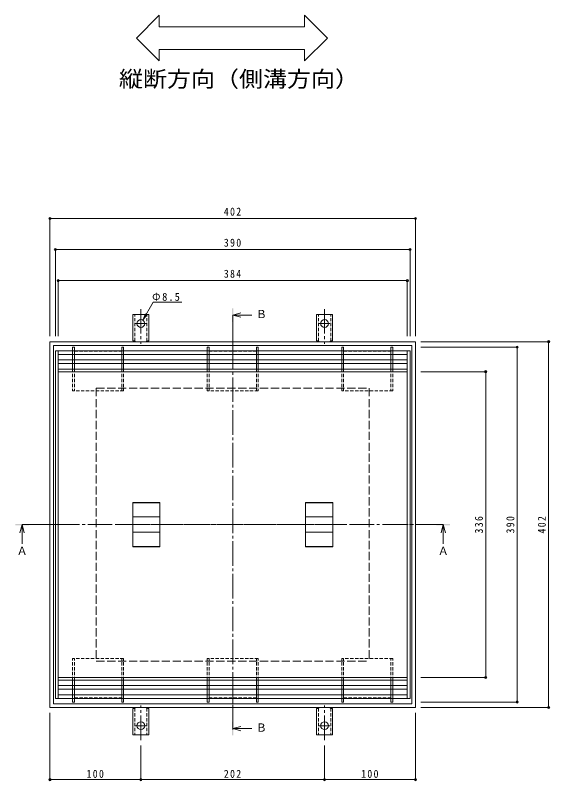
# Model space of a CAD drawing. Units: millimetres at full size, sheet at 1:3. Extents: x -940 to 1139, y -824 to 816.
# Drawn here: x -877 to -289, y -102 to 739 of the extents above; entities that cross this region are included whole.
import ezdxf
from ezdxf.enums import TextEntityAlignment as Align

# ---------------------------------------------------------------- set-up
doc = ezdxf.new("R2010")
doc.units = ezdxf.units.MM
doc.header["$LTSCALE"] = 3
doc.header["$PDMODE"] = 32
doc.header["$PDSIZE"] = 2.4
for name, pattern in [('CHAIN1', [8, 5, -1, 1, -1]), ('CHAIN2', [12, 9, -1, 1, -1]), ('DASHED1', [1.8, 1.2, -0.6]), ('DASHED3', [4, 3, -1])]:
    doc.linetypes.add(name, pattern=pattern)
for name, color, linetype, lineweight in [('3-0_DEFPOINTS', 7, 'CHAIN2', 9), ('3-1_Center-DIM', 2, 'Continuous', 9), ('3-2_Center-Sym', 3, 'Continuous', 9), ('3-3_Frame-TXT', 4, 'Continuous', 9), ('3-4_Draft', 7, 'Continuous', 9), ('3-5', 7, 'Continuous', 9), ('3-A', 6, 'Continuous', 9)]:
    doc.layers.add(name, color=color, linetype=linetype, lineweight=lineweight)
doc.styles.add('ＭＳ ゴシック', font='')
doc.styles.get('ＭＳ ゴシック').set_extended_font_data('MS Gothic')

msp = doc.modelspace()

# ---------------------------------------------------------------- linework, layer by layer
at = {"layer": '3-0_DEFPOINTS'}
for p, q in [((-637.987, -45.58), (-637.987, 408.756)), ((-869.379, 179.657), (-406.195, 179.657)), ((-763.791, 179.657), (-512.183, 179.657))]:
    msp.add_line(p, q, dxfattribs=at)
at = {"layer": '3-1_Center-DIM', "linetype": 'CHAIN2'}
for p, q in [((-738.987, 416.604), (-738.987, 378.492)), ((-536.987, 416.604), (-536.987, 378.492)), ((-738.987, 400.657), (-744.763, 400.657)), ((-738.987, 400.657), (-733.211, 400.657)), ((-536.987, 400.657), (-542.763, 400.657)), ((-536.987, 400.657), (-531.211, 400.657)), ((-738.987, -57.291), (-738.987, -19.178)), ((-536.987, -57.291), (-536.987, -19.178)), ((-738.987, -41.343), (-744.763, -41.343)), ((-738.987, -41.343), (-733.211, -41.343)), ((-536.987, -41.343), (-542.763, -41.343)), ((-536.987, -41.343), (-531.211, -41.343))]:
    msp.add_line(p, q, dxfattribs=at)
at = {"layer": '3-1_Center-DIM'}
for p, q in [((-747.737, 381.657), (-747.737, 410.657)), ((-738.987, 410.657), (-747.737, 410.657)), ((-738.987, 410.657), (-730.237, 410.657)), ((-730.237, 381.657), (-730.237, 410.657)), ((-545.737, 381.657), (-545.737, 410.657)), ((-536.987, 410.657), (-545.737, 410.657)), ((-536.987, 410.657), (-528.237, 410.657)), ((-528.237, 381.657), (-528.237, 410.657)), ((-838.987, 380.657), (-838.987, -21.343)), ((-838.987, 380.657), (-436.987, 380.657)), ((-747.737, 381.657), (-746.487, 381.657)), ((-730.237, 381.657), (-731.487, 381.657)), ((-545.737, 381.657), (-544.487, 381.657)), ((-528.237, 381.657), (-529.487, 381.657)), ((-436.987, 380.657), (-436.987, -21.343)), ((-834.987, 376.657), (-834.987, -17.343)), ((-834.987, 376.657), (-440.987, 376.657)), ((-440.987, 376.657), (-440.987, -17.343)), ((-838.987, -21.343), (-436.987, -21.343)), ((-834.987, -17.343), (-440.987, -17.343)), ((-747.737, -22.343), (-747.737, -51.343)), ((-747.737, -22.343), (-746.487, -22.343)), ((-730.237, -22.343), (-731.487, -22.343)), ((-730.237, -22.343), (-730.237, -51.343)), ((-545.737, -22.343), (-545.737, -51.343)), ((-545.737, -22.343), (-544.487, -22.343)), ((-528.237, -22.343), (-529.487, -22.343)), ((-528.237, -22.343), (-528.237, -51.343)), ((-738.987, -51.343), (-747.737, -51.343)), ((-738.987, -51.343), (-730.237, -51.343)), ((-536.987, -51.343), (-545.737, -51.343)), ((-536.987, -51.343), (-528.237, -51.343))]:
    msp.add_line(p, q, dxfattribs=at)
at = {"layer": '3-1_Center-DIM', "linetype": 'DASHED1'}
for p, q in [((-745.737, 381.511), (-745.737, 410.657)), ((-732.237, 381.511), (-732.237, 410.657)), ((-543.737, 381.511), (-543.737, 410.657)), ((-530.237, 381.511), (-530.237, 410.657)), ((-745.737, -22.197), (-745.737, -51.343)), ((-732.237, -22.197), (-732.237, -51.343)), ((-543.737, -22.197), (-543.737, -51.343)), ((-530.237, -22.197), (-530.237, -51.343))]:
    msp.add_line(p, q, dxfattribs=at)
at = {"layer": '3-1_Center-DIM', "linetype": 'DASHED3'}
for p, q in [((-787.987, 329.657), (-787.987, 29.657)), ((-787.987, 329.657), (-487.987, 329.657)), ((-487.987, 329.657), (-487.987, 29.657)), ((-787.987, 29.657), (-487.987, 29.657))]:
    msp.add_line(p, q, dxfattribs=at)
at = {"layer": '3-1_Center-DIM'}
for centre in [(-738.987, 400.657), (-536.987, 400.657), (-738.987, -41.343), (-536.987, -41.343)]:
    msp.add_circle(centre, 4.25, dxfattribs=at)
for centre, start, end in [((-746.487, 379.657), 30.00051, 90), ((-731.487, 379.657), 90, 149.99949), ((-544.487, 379.657), 30.00051, 90), ((-529.487, 379.657), 90, 149.99949), ((-746.487, -20.343), 270, 329.99949), ((-731.487, -20.343), 210.00051, 270), ((-544.487, -20.343), 270, 329.99949), ((-529.487, -20.343), 210.00051, 270)]:
    msp.add_arc(centre, 2, start, end, dxfattribs=at)
at = {"layer": '3-2_Center-Sym'}
for p, q in [((-832.987, 370.657), (-832.987, -11.343)), ((-829.987, 370.657), (-829.987, -11.343)), ((-445.987, 370.657), (-445.987, -11.343)), ((-442.987, 370.657), (-442.987, -11.343)), ((-829.987, 350.657), (-445.987, 350.657)), ((-829.987, 347.657), (-445.987, 347.657)), ((-747.987, 155.202), (-747.987, 204.111)), ((-717.987, 204.111), (-747.987, 204.111)), ((-717.987, 203.611), (-747.987, 203.611)), ((-717.987, 204.111), (-717.987, 155.202)), ((-557.987, 204.111), (-557.987, 155.202)), ((-557.987, 204.111), (-527.987, 204.111)), ((-557.987, 203.611), (-527.987, 203.611)), ((-527.987, 155.202), (-527.987, 204.111)), ((-717.987, 188.023), (-747.987, 188.023)), ((-557.987, 188.023), (-527.987, 188.023)), ((-717.987, 171.291), (-747.987, 171.291)), ((-557.987, 171.291), (-527.987, 171.291)), ((-717.987, 155.702), (-747.987, 155.702)), ((-717.987, 155.202), (-747.987, 155.202)), ((-557.987, 155.702), (-527.987, 155.702)), ((-557.987, 155.202), (-527.987, 155.202)), ((-829.987, 11.657), (-445.987, 11.657)), ((-829.987, 8.657), (-445.987, 8.657))]:
    msp.add_line(p, q, dxfattribs=at)
at = {"layer": '3-3_Frame-TXT'}
for p, q in [((-813.987, 374.657), (-813.987, 370.657)), ((-811.987, 374.657), (-813.987, 374.657)), ((-811.987, 374.657), (-811.987, 370.657)), ((-759.987, 374.657), (-759.987, 370.657)), ((-757.987, 374.657), (-759.987, 374.657)), ((-757.987, 374.657), (-757.987, 370.657)), ((-665.987, 374.657), (-665.987, 370.657)), ((-663.987, 374.657), (-665.987, 374.657)), ((-663.987, 374.657), (-663.987, 370.657)), ((-611.987, 374.657), (-611.987, 370.657)), ((-609.987, 374.657), (-611.987, 374.657)), ((-609.987, 374.657), (-609.987, 370.657)), ((-517.987, 374.657), (-517.987, 370.657)), ((-515.987, 374.657), (-517.987, 374.657)), ((-515.987, 374.657), (-515.987, 370.657)), ((-463.987, 374.657), (-463.987, 370.657)), ((-461.987, 374.657), (-463.987, 374.657)), ((-461.987, 374.657), (-461.987, 370.657)), ((-813.987, 366.657), (-813.987, 360.657)), ((-811.987, 366.657), (-811.987, 360.657)), ((-759.987, 366.657), (-759.987, 360.657)), ((-757.987, 366.657), (-757.987, 360.657)), ((-665.987, 366.657), (-665.987, 360.657)), ((-663.987, 366.657), (-663.987, 360.657)), ((-611.987, 366.657), (-611.987, 360.657)), ((-609.987, 366.657), (-609.987, 360.657)), ((-517.987, 366.657), (-517.987, 360.657)), ((-515.987, 366.657), (-515.987, 360.657)), ((-463.987, 366.657), (-463.987, 360.657)), ((-461.987, 366.657), (-461.987, 360.657)), ((-813.987, 356.657), (-813.987, 350.657)), ((-811.987, 356.657), (-811.987, 350.657)), ((-759.987, 356.657), (-759.987, 350.657)), ((-757.987, 356.657), (-757.987, 350.657)), ((-665.987, 356.657), (-665.987, 350.657)), ((-663.987, 356.657), (-663.987, 350.657)), ((-611.987, 356.657), (-611.987, 350.657)), ((-609.987, 356.657), (-609.987, 350.657)), ((-517.987, 356.657), (-517.987, 350.657)), ((-515.987, 356.657), (-515.987, 350.657)), ((-463.987, 356.657), (-463.987, 350.657)), ((-461.987, 356.657), (-461.987, 350.657)), ((-813.987, 2.657), (-813.987, 8.657)), ((-811.987, 2.657), (-811.987, 8.657)), ((-759.987, 2.657), (-759.987, 8.657)), ((-757.987, 2.657), (-757.987, 8.657)), ((-665.987, 2.657), (-665.987, 8.657)), ((-663.987, 2.657), (-663.987, 8.657)), ((-611.987, 2.657), (-611.987, 8.657)), ((-609.987, 2.657), (-609.987, 8.657)), ((-517.987, 2.657), (-517.987, 8.657)), ((-515.987, 2.657), (-515.987, 8.657)), ((-463.987, 2.657), (-463.987, 8.657)), ((-461.987, 2.657), (-461.987, 8.657)), ((-813.987, -7.343), (-813.987, -1.343)), ((-811.987, -7.343), (-811.987, -1.343)), ((-759.987, -7.343), (-759.987, -1.343)), ((-757.987, -7.343), (-757.987, -1.343)), ((-665.987, -7.343), (-665.987, -1.343)), ((-663.987, -7.343), (-663.987, -1.343)), ((-611.987, -7.343), (-611.987, -1.343)), ((-609.987, -7.343), (-609.987, -1.343)), ((-517.987, -7.343), (-517.987, -1.343)), ((-515.987, -7.343), (-515.987, -1.343)), ((-463.987, -7.343), (-463.987, -1.343)), ((-461.987, -7.343), (-461.987, -1.343)), ((-813.987, -15.343), (-813.987, -11.343)), ((-811.987, -15.343), (-813.987, -15.343)), ((-811.987, -15.343), (-811.987, -11.343)), ((-759.987, -15.343), (-759.987, -11.343)), ((-757.987, -15.343), (-759.987, -15.343)), ((-757.987, -15.343), (-757.987, -11.343)), ((-665.987, -15.343), (-665.987, -11.343)), ((-663.987, -15.343), (-665.987, -15.343)), ((-663.987, -15.343), (-663.987, -11.343)), ((-611.987, -15.343), (-611.987, -11.343)), ((-609.987, -15.343), (-611.987, -15.343)), ((-609.987, -15.343), (-609.987, -11.343)), ((-517.987, -15.343), (-517.987, -11.343)), ((-515.987, -15.343), (-517.987, -15.343)), ((-515.987, -15.343), (-515.987, -11.343)), ((-463.987, -15.343), (-463.987, -11.343)), ((-461.987, -15.343), (-463.987, -15.343)), ((-461.987, -15.343), (-461.987, -11.343))]:
    msp.add_line(p, q, dxfattribs=at)
at = {"layer": '3-3_Frame-TXT', "linetype": 'DASHED1'}
for p, q in [((-813.987, 370.657), (-813.987, 366.657)), ((-811.987, 370.657), (-811.987, 366.657)), ((-811.987, 370.157), (-759.987, 370.157)), ((-759.987, 370.657), (-759.987, 366.657)), ((-757.987, 370.657), (-757.987, 366.657)), ((-665.987, 370.657), (-665.987, 366.657)), ((-663.987, 370.657), (-663.987, 366.657)), ((-663.987, 370.157), (-611.987, 370.157)), ((-611.987, 370.657), (-611.987, 366.657)), ((-609.987, 370.657), (-609.987, 366.657)), ((-517.987, 370.657), (-517.987, 366.657)), ((-515.987, 370.657), (-515.987, 366.657)), ((-515.987, 370.157), (-463.987, 370.157)), ((-463.987, 370.657), (-463.987, 366.657)), ((-461.987, 370.657), (-461.987, 366.657)), ((-813.987, 360.657), (-813.987, 356.657)), ((-811.987, 360.657), (-811.987, 356.657)), ((-759.987, 360.657), (-759.987, 356.657)), ((-757.987, 360.657), (-757.987, 356.657)), ((-665.987, 360.657), (-665.987, 356.657)), ((-663.987, 360.657), (-663.987, 356.657)), ((-611.987, 360.657), (-611.987, 356.657)), ((-609.987, 360.657), (-609.987, 356.657)), ((-517.987, 360.657), (-517.987, 356.657)), ((-515.987, 360.657), (-515.987, 356.657)), ((-463.987, 360.657), (-463.987, 356.657)), ((-461.987, 360.657), (-461.987, 356.657)), ((-813.987, 350.657), (-813.987, 326.657)), ((-811.987, 350.657), (-811.987, 326.657)), ((-759.987, 350.657), (-759.987, 326.657)), ((-757.987, 350.657), (-757.987, 326.657)), ((-665.987, 350.657), (-665.987, 326.657)), ((-663.987, 350.657), (-663.987, 326.657)), ((-611.987, 350.657), (-611.987, 326.657)), ((-609.987, 350.657), (-609.987, 326.657)), ((-517.987, 350.657), (-517.987, 326.657)), ((-515.987, 350.657), (-515.987, 326.657)), ((-463.987, 350.657), (-463.987, 326.657)), ((-461.987, 350.657), (-461.987, 326.657)), ((-757.987, 326.657), (-813.987, 326.657)), ((-609.987, 326.657), (-665.987, 326.657)), ((-461.987, 326.657), (-517.987, 326.657)), ((-813.987, 8.657), (-813.987, 32.657)), ((-757.987, 32.657), (-813.987, 32.657)), ((-811.987, 8.657), (-811.987, 32.657)), ((-759.987, 8.657), (-759.987, 32.657)), ((-757.987, 8.657), (-757.987, 32.657)), ((-665.987, 8.657), (-665.987, 32.657)), ((-609.987, 32.657), (-665.987, 32.657)), ((-663.987, 8.657), (-663.987, 32.657)), ((-611.987, 8.657), (-611.987, 32.657)), ((-609.987, 8.657), (-609.987, 32.657)), ((-517.987, 8.657), (-517.987, 32.657)), ((-461.987, 32.657), (-517.987, 32.657)), ((-515.987, 8.657), (-515.987, 32.657)), ((-463.987, 8.657), (-463.987, 32.657)), ((-461.987, 8.657), (-461.987, 32.657)), ((-813.987, -1.343), (-813.987, 2.657)), ((-811.987, -1.343), (-811.987, 2.657)), ((-759.987, -1.343), (-759.987, 2.657)), ((-757.987, -1.343), (-757.987, 2.657)), ((-665.987, -1.343), (-665.987, 2.657)), ((-663.987, -1.343), (-663.987, 2.657)), ((-611.987, -1.343), (-611.987, 2.657)), ((-609.987, -1.343), (-609.987, 2.657)), ((-517.987, -1.343), (-517.987, 2.657)), ((-515.987, -1.343), (-515.987, 2.657)), ((-463.987, -1.343), (-463.987, 2.657)), ((-461.987, -1.343), (-461.987, 2.657)), ((-813.987, -11.343), (-813.987, -7.343)), ((-811.987, -11.343), (-811.987, -7.343)), ((-759.987, -11.343), (-759.987, -7.343)), ((-757.987, -11.343), (-757.987, -7.343)), ((-665.987, -11.343), (-665.987, -7.343)), ((-663.987, -11.343), (-663.987, -7.343)), ((-611.987, -11.343), (-611.987, -7.343)), ((-609.987, -11.343), (-609.987, -7.343)), ((-517.987, -11.343), (-517.987, -7.343)), ((-515.987, -11.343), (-515.987, -7.343)), ((-463.987, -11.343), (-463.987, -7.343)), ((-461.987, -11.343), (-461.987, -7.343)), ((-811.987, -10.843), (-759.987, -10.843)), ((-663.987, -10.843), (-611.987, -10.843)), ((-515.987, -10.843), (-463.987, -10.843))]:
    msp.add_line(p, q, dxfattribs=at)
at = {"layer": '3-4_Draft'}
for p, q in [((-838.987, 517.021), (-838.987, 386.657)), ((-838.987, 516.121), (-436.987, 516.121)), ((-436.987, 517.021), (-436.987, 386.657)), ((-832.987, 482.901), (-832.987, 386.657)), ((-832.987, 482.001), (-442.987, 482.001)), ((-442.987, 482.901), (-442.987, 387.51)), ((-829.987, 448.781), (-829.987, 386.657)), ((-829.987, 447.881), (-445.987, 447.881)), ((-445.987, 448.781), (-445.987, 386.657)), ((-442.987, 387.51), (-442.987, 386.657)), ((-289.653, 380.657), (-430.987, 380.657)), ((-290.553, 380.657), (-290.553, -21.343)), ((-324.246, 374.657), (-430.987, 374.657)), ((-325.146, 374.657), (-325.146, -15.343)), ((-358.839, 347.657), (-430.987, 347.657)), ((-359.739, 347.657), (-359.739, 11.657)), ((-358.839, 11.657), (-430.987, 11.657)), ((-324.246, -15.343), (-430.987, -15.343)), ((-289.653, -21.343), (-430.987, -21.343)), ((-838.987, -101.52), (-838.987, -27.343)), ((-436.987, -101.52), (-436.987, -27.343)), ((-738.987, -101.52), (-738.987, -63.291)), ((-536.987, -101.52), (-536.987, -63.291)), ((-838.987, -100.62), (-738.987, -100.62)), ((-738.987, -100.62), (-536.987, -100.62)), ((-536.987, -100.62), (-436.987, -100.62))]:
    msp.add_line(p, q, dxfattribs=at)
for p in [(-838.987, 516.121), (-436.987, 516.121), (-832.987, 482.001), (-442.987, 482.001), (-829.987, 447.881), (-445.987, 447.881), (-290.553, 380.657), (-325.146, 374.657), (-359.739, 347.657), (-359.739, 11.657), (-325.146, -15.343), (-290.553, -21.343), (-838.987, -100.62), (-738.987, -100.62), (-536.987, -100.62), (-436.987, -100.62)]:
    msp.add_point(p, dxfattribs=at)
at = {"layer": '3-5'}
for p, q in [((-743.797, 714.427), (-718.797, 739.427)), ((-718.797, 726.927), (-718.797, 739.427)), ((-533.849, 714.427), (-558.849, 739.427)), ((-558.849, 726.927), (-558.849, 739.427)), ((-718.797, 726.927), (-558.849, 726.927)), ((-743.797, 714.427), (-718.797, 689.427)), ((-533.849, 714.427), (-558.849, 689.427)), ((-718.797, 689.427), (-718.797, 701.927)), ((-718.797, 701.927), (-558.849, 701.927)), ((-558.849, 689.427), (-558.849, 701.927)), ((-736.862, 404.337), (-725.388, 424.211)), ((-725.388, 424.211), (-693.96, 424.211)), ((-736.862, 404.337), (-733.992, 411.267)), ((-736.862, 404.337), (-732.296, 410.288))]:
    msp.add_line(p, q, dxfattribs=at)
at = {"layer": '3-5', "color": 4}
for p, q in [((-637.987, 409.96), (-628.987, 412.36)), ((-637.987, 409.96), (-616.987, 409.96)), ((-637.987, 409.96), (-628.987, 407.56)), ((-869.579, 179.657), (-871.979, 170.657)), ((-869.579, 179.657), (-869.579, 158.657)), ((-869.579, 179.657), (-867.179, 170.657)), ((-406.395, 179.657), (-408.795, 170.657)), ((-406.395, 179.657), (-406.395, 158.657)), ((-406.395, 179.657), (-403.995, 170.657)), ((-637.987, -44.588), (-628.987, -42.188)), ((-637.987, -44.588), (-616.987, -44.588)), ((-637.987, -44.588), (-628.987, -46.988))]:
    msp.add_line(p, q, dxfattribs=at)
at = {"layer": '3-5', "color": 4, "linetype": 'CHAIN1'}
for p, q in [((-637.987, 409.96), (-637.987, 367.677)), ((-869.579, 179.657), (-814.427, 179.657)), ((-460.092, 179.657), (-406.395, 179.657)), ((-637.987, -2.812), (-637.987, -44.588))]:
    msp.add_line(p, q, dxfattribs=at)
at = {"layer": '3-5', "color": 4}
for points in [[(-638.737, 402.46), (-637.237, 402.46), (-638.737, 417.46), (-637.237, 417.46)], [(-877.079, 178.907), (-862.079, 178.907), (-877.079, 180.407), (-862.079, 180.407)], [(-413.895, 178.907), (-398.895, 178.907), (-413.895, 180.407), (-398.895, 180.407)], [(-638.737, -52.088), (-637.237, -52.088), (-638.737, -37.088), (-637.237, -37.088)]]:
    msp.add_solid(points, dxfattribs=at)
at = {"layer": '3-A'}
for p, q in [((-832.987, 370.657), (-442.987, 370.657)), ((-829.987, 366.657), (-445.987, 366.657)), ((-829.987, 360.657), (-445.987, 360.657)), ((-829.987, 356.657), (-445.987, 356.657)), ((-829.987, 2.657), (-445.987, 2.657)), ((-829.987, -1.343), (-445.987, -1.343)), ((-829.987, -7.343), (-445.987, -7.343)), ((-832.987, -11.343), (-442.987, -11.343))]:
    msp.add_line(p, q, dxfattribs=at)

# ---------------------------------------------------------------- texts
at = {"layer": '3-4_Draft', "color": 2, "char_height": 8.798, "attachment_point": 7, "style": 'ＭＳ ゴシック'}
for s, insert in [('\\T1.27;\\W0.9;402', (-647.737, 519.121)), ('\\T1.27;\\W0.9;390', (-647.737, 485.001)), ('\\T1.27;\\W0.9;384', (-647.737, 450.881)), ('\\T1.27;\\W0.9;100', (-798.737, -98.82)), ('\\T1.27;\\W0.9;202', (-647.737, -98.82)), ('\\T1.27;\\W0.9;100', (-496.737, -98.82))]:
    msp.add_mtext(s, dxfattribs=dict(at, insert=insert))
at = {"layer": '3-4_Draft', "color": 2, "char_height": 8.798, "attachment_point": 7, "rotation": 90, "style": 'ＭＳ ゴシック'}
for s, insert in [('\\T1.27;\\W0.9;336', (-362.739, 169.907)), ('\\T1.27;\\W0.9;390', (-328.146, 169.907)), ('\\T1.27;\\W0.9;402', (-293.553, 169.907))]:
    msp.add_mtext(s, dxfattribs=dict(at, insert=insert))
at = {"layer": '3-5', "color": 6, "style": 'ＭＳ ゴシック', "width": 1.1}
msp.add_text('縦断方向（側溝方向）', height=17.6, dxfattribs=at).set_placement((-763.121, 655.388), align=Align.BOTTOM_LEFT)
at = {"layer": '3-5', "color": 2, "style": 'ＭＳ ゴシック'}
for s, p in [('Ｂ', (-612.487, 403.96)), ('Ａ', (-875.579, 143.657)), ('Ａ', (-412.395, 143.657)), ('Ｂ', (-612.487, -50.588))]:
    msp.add_text(s, height=8.798, dxfattribs=at).set_placement(p, align=Align.BOTTOM_LEFT)
at = {"layer": '3-5', "color": 2, "insert": (-726.581, 425.356), "char_height": 8.798, "attachment_point": 7, "style": 'ＭＳ ゴシック'}
msp.add_mtext('\\T1.21;\\W0.95;Φ8.5', dxfattribs=at)

doc.saveas('drawing.dxf')
